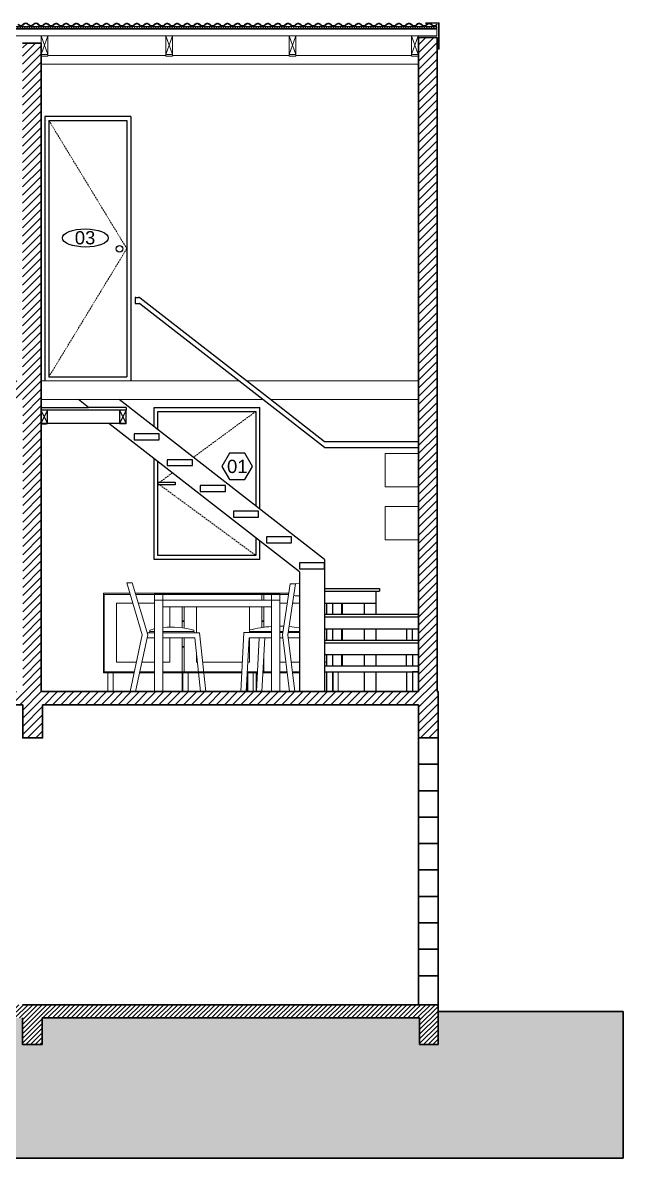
# Model space of a CAD drawing. Header units: metres. Extents: x -2569 to 4336, y -4195 to 694.
# Drawn here: x 2249 to 2703, y -194 to 666 of the extents above; entities that cross this region are included whole.
import ezdxf
from ezdxf.enums import TextEntityAlignment as Align

# ---------------------------------------------------------------- set-up
doc = ezdxf.new("R2010")
doc.units = ezdxf.units.M
doc.header["$LTSCALE"] = 5
doc.header["$MEASUREMENT"] = 0
doc.linetypes.add('HIDDEN', pattern=[0.375, 0.25, -0.125])
for name, color, linetype, lineweight in [('A-ANNO-NOTE', 7, 'Continuous', 35), ('A-DOOR-FULL', 181, 'Continuous', 25), ('A-ELEV-MBE1', 7, 'Continuous', 35), ('A-FLOR-LEVL', 7, 'Continuous', 35), ('A-FURN', 253, 'Continuous', 18), ('A-GLAZ-FULL', 4, 'Continuous', 25), ('A-SECT-MCUT', 7, 'Continuous', 35), ('A-SECT-PATT', 8, 'Continuous', 18), ('A-WALL-FULL', 7, 'Continuous', 35), ('APERTURE FINESTRE', 130, 'Continuous', 18), ('MURI NON SEZIONATI', 170, 'Continuous', 18), ('TETTO', 36, 'Continuous', 18)]:
    doc.layers.add(name, color=color, linetype=linetype, lineweight=lineweight)
for name, color, linetype in [('ASHADE', 7, 'Continuous'), ('IKE120015-t3', 253, 'Continuous'), ('quote', 82, 'Continuous'), ('SCALE', 214, 'Continuous')]:
    doc.layers.add(name, color=color, linetype=linetype)
doc.styles.add('ARIAL', font='arial.ttf')

msp = doc.modelspace()

# ---------------------------------------------------------------- hatches: boundary and pattern name
at = {"layer": 'A-SECT-PATT'}
h = msp.add_hatch(dxfattribs=at)
h.set_pattern_fill('ANSI31', color=256, scale=35)
h.paths.add_polyline_path([(1963.04, 380.37), (2249.04, 380.39), (2249.04, 159.37), (1963.04, 159.37)], flags=16)
edge = h.paths.add_edge_path(flags=0)
edge.add_line((1966.57, 244.19), (2181.01, 244.19))
edge.add_arc((2181.24, 242.51), 1.69, 0, 97.65476, ccw=False)
edge.add_line((2182.93, 242.51), (2182.93, 172.82))
edge.add_arc((2180.96, 172.45), 2.01, -90, 10.864, ccw=False)
edge.add_line((2180.96, 170.44), (2177.13, 170.44))
edge.add_line((2177.13, 170.44), (2177.13, 159.42))
edge.add_line((2177.13, 159.42), (2176.99, 159.37))
edge.add_line((2176.99, 159.37), (2176.99, 170.44))
edge.add_line((2176.99, 170.44), (1968.94, 170.44))
edge.add_arc((1968.79, 174.31), 3.87, 180, 272.13607, ccw=False)
edge.add_line((1964.92, 174.31), (1964.92, 242.2))
edge.add_arc((1966.57, 242.51), 1.68, 90, 190.60524, ccw=False)
edge = h.paths.add_edge_path(flags=0)
edge.add_arc((2230.64, 256.82), 2.5, 0, 360)
h.paths.add_polyline_path([(1962.75, 124.37), (1962.75, 149.37), (2249.05, 149.37), (2249.05, 124.37), (2264.05, 124.37), (2264.05, 149.37), (2548.29, 149.37), (2548.29, 124.37), (2563, 124.37), (2563, 159.37), (2562.29, 159.37), (2562.29, 654.28), (2548.29, 654.28), (2548.29, 159.37), (2487.6, 159.37), (2487.6, 159.37), (2486.59, 159.37), (2486.11, 159.37), (2485.59, 159.37), (2485.07, 159.37), (2484.58, 159.37), (2483.85, 159.37), (2483.23, 159.37), (2483.23, 159.37), (2454.83, 159.37), (2454.83, 159.37), (2450.73, 159.37), (2443.53, 159.37), (2443.53, 159.36), (2437.13, 159.36), (2387.54, 159.37), (2387.55, 159.31), (2383.51, 159.31), (2383.51, 159.37), (2374.01, 159.37), (2374.01, 159.37), (2372.52, 159.37), (2372, 159.37), (2371.48, 159.37), (2370.26, 159.37), (2369.71, 159.37), (2369.64, 159.37), (2355.06, 159.37), (2355.06, 159.36), (2348.66, 159.36), (2334.33, 159.37), (2334.32, 159.31), (2330.22, 159.31), (2263.09, 159.37), (2263.04, 380.39), (2263.01, 380.29), (2263.01, 394.49), (2263.01, 394.55), (2263.01, 650.06), (2248.91, 650.06), (2248.91, 640.06), (2248.91, 394.54), (2163.42, 394.49), (2163.42, 394.31), (2141.25, 394.37), (2141.25, 394.48), (2103.49, 394.45), (2103.49, 394.37), (2058.49, 394.37), (1987.15, 394.37), (1987.15, 394.37), (1963.04, 394.37), (1963.04, 654.27), (1949.04, 654.28), (1949.04, 159.37), (1948.75, 159.37), (1948.75, 124.37)])
h = msp.add_hatch(dxfattribs=at)
h.set_pattern_fill('DOTS', color=256, scale=100, style=0)
h.set_pattern_definition([(0, (-2937.2965, -475.3844), (3.125, 6.25), [0, -6.25])])
h.paths.add_polyline_path([(2549, -107.61), (2549, -87.61), (2263.76, -87.61), (2263.76, -107.61), (2248.84, -107.61), (2248.84, -87.61), (1962.75, -87.61), (1962.75, -107.61), (1948.82, -107.61), (1948.68, -85.9), (1770.1, -85.9), (1770.1, -193.81), (2703.04, -193.81), (2703.04, -145.9), (2703.04, -119.94), (2703.04, -110.9), (2703.04, -95.9), (2703.04, -82.85), (2563, -82.85), (2563, -107.61)])
h = msp.add_hatch(dxfattribs=at)
h.set_pattern_fill('ANSI31', color=256, scale=20, style=0)
h.set_pattern_definition([(45, (1771.68, -205.523), (-1.767767, 1.767767), [])])
h.paths.add_polyline_path([(2563, -77.61), (2549, -77.61), (2263.76, -77.61), (2248.84, -77.61), (1962.75, -77.61), (1948.75, -77.61), (1948.75, -107.61), (1962.75, -107.61), (1962.75, -87.61), (2248.84, -87.61), (2248.84, -107.61), (2263.76, -107.61), (2263.76, -87.61), (2549, -87.61), (2549, -107.61), (2563, -107.61)])
at = {"layer": 'SCALE'}
h = msp.add_hatch(dxfattribs=at)
h.set_pattern_fill('STEEL', color=256, scale=2, angle=90, style=0)
h.set_pattern_definition([(225, (7130.37715, -3076.4843), (-0.176776695, 0.176776695), []), (225, (7130.25215, -3076.4843), (-0.176776695, 0.176776695), [])])
h.paths.add_polyline_path([(2263.05, 362.37), (2263.05, 361.87), (2267.29, 361.87), (2267.29, 362.37)])
at = {"layer": 'TETTO'}
h = msp.add_hatch(dxfattribs=at)
h.set_pattern_fill('ANSI31', color=256, scale=10, style=0)
h.set_pattern_definition([(45, (-95.307, -1143.1071), (-0.8838835, 0.8838835), [])])
h.paths.add_polyline_path([(2562.11, 662.59), (1949.04, 662.59), (1949.04, 661.09), (2562.11, 661.09)])

# ---------------------------------------------------------------- linework, layer by layer
at = {"layer": 'A-ANNO-NOTE'}
for p, q in [((2263.01, 650.06), (2263.01, 394.55)), ((2263.09, 159.37), (2548.29, 159.37)), ((2562.29, 159.37), (2563, 159.37)), ((2703.04, -82.85), (2563, -82.85)), ((2703.04, -193.81), (2703.04, -82.85)), ((1770.1, -193.81), (2703.04, -193.81))]:
    msp.add_line(p, q, dxfattribs=at)
at = {"layer": 'A-DOOR-FULL'}
for p, q in [((2265.68, 594.59), (2265.71, 394.55)), ((2330.81, 594.59), (2265.81, 594.59)), ((2330.68, 594.59), (2330.68, 394.59)), ((2267.33, 591.58), (2267.33, 591.58)), ((2268.68, 591.59), (2268.68, 397.55)), ((2268.81, 591.59), (2327.81, 591.59)), ((2327.68, 591.59), (2327.73, 397.57)), ((2268.68, 397.55), (2327.73, 397.57))]:
    msp.add_line(p, q, dxfattribs=at)
msp.add_circle((2322.24, 494.48), 2.5, dxfattribs=at)
at = {"layer": 'A-ELEV-MBE1'}
for p, q in [((2549.29, 124.37), (2549.29, 124.37)), ((2549.29, 124.37), (2549.49, 124.37)), ((2549.49, 124.37), (2549.29, 124.37)), ((2563, 124.37), (2557.11, 124.37)), ((2557.11, 124.37), (2563, 124.37))]:
    msp.add_line(p, q, dxfattribs=at)
msp.add_lwpolyline([(2264.05, 149.37), (2264.05, 124.37), (2249.05, 124.37), (2249.05, 149.37)], dxfattribs=at)
at = {"layer": 'A-FLOR-LEVL'}
for p, q in [((2548.29, 654.28), (2548.29, 394.59)), ((2562.29, 654.28), (2548.29, 654.28)), ((2562.29, 159.37), (2562.29, 654.28)), ((2248.91, 650.06), (2263.01, 650.06)), ((2548.29, 394.59), (2548.29, 159.37))]:
    msp.add_line(p, q, dxfattribs=at)
at = {"layer": 'A-FURN', "color": 253}
for p, q in [((2523.14, 339.43), (2548.29, 339.43)), ((2523.14, 339.43), (2523.14, 314.28)), ((2548.29, 314.28), (2523.14, 314.28)), ((2523.11, 299.43), (2548.26, 299.43)), ((2523.11, 299.43), (2523.11, 274.24)), ((2548.26, 274.24), (2523.11, 274.24)), ((2327.79, 241.7), (2331.89, 241.7)), ((2327.79, 241.7), (2339.43, 202.38)), ((2331.89, 241.7), (2343.53, 202.38)), ((2451.22, 240.95), (2445.39, 202.44)), ((2455.32, 240.95), (2449.49, 202.44)), ((2458.29, 241.18), (2451.22, 240.95)), ((2455.32, 240.95), (2451.22, 240.95)), ((2458.29, 241.05), (2455.32, 240.95)), ((2309.99, 233.64), (2309.99, 232.83)), ((2309.99, 232.63), (2309.99, 173.54)), ((2330.15, 233.74), (2310.09, 233.74)), ((2310.79, 232.73), (2310.09, 232.73)), ((2310.09, 232.73), (2310.79, 232.73)), ((2310.69, 232.63), (2310.69, 174.54)), ((2310.79, 232.73), (2310.79, 232.73)), ((2310.79, 232.73), (2310.79, 232.73)), ((2330.45, 232.73), (2310.79, 232.73)), ((2450.13, 233.74), (2334.25, 233.74)), ((2369.49, 232.73), (2334.55, 232.73)), ((2348.66, 233.53), (2443.53, 233.53)), ((2348.66, 159.36), (2348.66, 233.53)), ((2355.06, 159.36), (2355.06, 233.53)), ((2369.49, 232.73), (2371.09, 232.73)), ((2369.49, 232.73), (2369.49, 232.73)), ((2371.09, 232.73), (2371.09, 232.73)), ((2429.79, 232.73), (2371.09, 232.73)), ((2371.09, 232.73), (2371.09, 232.73)), ((2429.79, 232.73), (2431.39, 232.73)), ((2429.79, 232.73), (2429.79, 232.73)), ((2429.79, 232.73), (2429.79, 232.63)), ((2429.79, 228.53), (2429.79, 232.63)), ((2431.29, 232.63), (2431.29, 228.53)), ((2449.97, 232.73), (2431.39, 232.73)), ((2437.13, 233.53), (2437.13, 159.36)), ((2443.53, 233.53), (2443.53, 159.36)), ((2320.04, 181.58), (2320.04, 226.2)), ((2320.04, 226.2), (2332.38, 226.2)), ((2336.48, 226.2), (2348.66, 226.2)), ((2348.66, 228.53), (2443.53, 228.53)), ((2355.06, 223.53), (2437.13, 223.53)), ((2360.24, 223.53), (2360.24, 208.17)), ((2369.49, 207.72), (2369.49, 223.53)), ((2370.99, 223.53), (2370.99, 207.51)), ((2380.34, 203.94), (2380.34, 223.53)), ((2420.54, 223.53), (2420.54, 205.99)), ((2429.79, 207.83), (2429.79, 223.53)), ((2431.29, 223.53), (2431.29, 208.04)), ((2443.53, 226.2), (2448.99, 226.2)), ((2453.09, 226.2), (2458.29, 226.2)), ((2490.09, 217.87), (2490.09, 226.37)), ((2490.89, 217.87), (2490.89, 226.37)), ((2369.46, 207.72), (2369.46, 207.72)), ((2370.99, 212.9), (2369.49, 212.9)), ((2369.49, 212.3), (2370.99, 212.3)), ((2431.29, 212.9), (2429.79, 212.9)), ((2429.79, 212.3), (2431.29, 212.3)), ((2490.09, 198.37), (2490.09, 206.87)), ((2490.89, 198.37), (2490.89, 206.87)), ((2339.43, 202.38), (2330.22, 159.31)), ((2343.53, 202.38), (2334.32, 159.31)), ((2343.03, 200.04), (2348.66, 200.04)), ((2343.07, 203.94), (2348.66, 203.94)), ((2344.79, 203.94), (2345.12, 205.82)), ((2344.93, 204.76), (2348.66, 204.73)), ((2355.06, 204.74), (2378.5, 204.79)), ((2355.06, 203.94), (2382.59, 203.94)), ((2355.06, 200.04), (2379.03, 200.04)), ((2360.24, 200.04), (2360.24, 181.58)), ((2369.46, 204.77), (2369.46, 204.76)), ((2369.49, 174.54), (2369.49, 200.04)), ((2370.99, 200.04), (2370.99, 174.54)), ((2378.6, 203.94), (2378.38, 205.88)), ((2383.51, 159.36), (2379.03, 200.04)), ((2387.54, 159.37), (2382.64, 203.89)), ((2414, 159.42), (2416.22, 203.95)), ((2437.13, 203.99), (2416.27, 203.99)), ((2418.04, 159.41), (2420.16, 200.1)), ((2437.13, 200.1), (2420.16, 200.1)), ((2420.37, 203.99), (2420.47, 205.94)), ((2437.13, 204.82), (2420.41, 204.85)), ((2420.54, 200.1), (2420.54, 181.58)), ((2425.8, 159.42), (2427.82, 200.1)), ((2429.83, 159.41), (2431.96, 200.1)), ((2445.74, 204.8), (2443.53, 204.81)), ((2445.62, 203.99), (2443.53, 203.99)), ((2445.62, 203.99), (2443.53, 203.99)), ((2445.68, 200.1), (2443.53, 200.1)), ((2445.39, 202.44), (2450.73, 159.37)), ((2449.49, 202.44), (2454.83, 159.37)), ((2458.29, 203.99), (2449.72, 203.99)), ((2458.29, 203.99), (2449.72, 203.99)), ((2458.29, 200.1), (2449.78, 200.1)), ((2458.29, 204.78), (2449.84, 204.79)), ((2370.99, 193.47), (2369.49, 193.47)), ((2369.49, 192.87), (2370.99, 192.87)), ((2334.98, 181.58), (2320.04, 181.58)), ((2348.66, 181.58), (2339.08, 181.58)), ((2360.24, 181.58), (2355.06, 181.58)), ((2380.34, 181.58), (2380.34, 188.12)), ((2381.06, 181.58), (2380.34, 181.58)), ((2415.11, 181.58), (2385.09, 181.58)), ((2420.54, 181.58), (2419.2, 181.58)), ((2431.29, 187.39), (2431.29, 174.54)), ((2447.98, 181.58), (2443.53, 181.58)), ((2458.29, 181.58), (2452.08, 181.58)), ((2479.06, 181.58), (2477.28, 181.58)), ((2490.09, 178.87), (2490.09, 187.37)), ((2490.89, 178.87), (2490.89, 187.37)), ((2309.99, 174.34), (2309.99, 173.54)), ((2309.99, 173.54), (2309.99, 173.54)), ((2309.99, 173.54), (2309.99, 173.54)), ((2309.99, 173.54), (2309.99, 173.54)), ((2310.79, 174.44), (2310.09, 174.44)), ((2310.09, 173.44), (2310.89, 173.44)), ((2310.09, 173.44), (2310.09, 173.44)), ((2310.09, 173.44), (2333.24, 173.44)), ((2310.79, 174.44), (2310.79, 174.44)), ((2310.79, 174.44), (2333.46, 174.44)), ((2310.79, 174.44), (2310.79, 174.44)), ((2313.28, 173.44), (2313.28, 159.37)), ((2317.3, 159.37), (2317.3, 173.44)), ((2337.34, 173.44), (2348.66, 173.44)), ((2337.56, 174.44), (2348.66, 174.44)), ((2355.06, 174.44), (2369.49, 174.44)), ((2355.06, 173.44), (2414.7, 173.44)), ((2369.49, 174.54), (2369.49, 174.44)), ((2371.02, 174.44), (2369.49, 174.44)), ((2369.49, 174.44), (2369.49, 174.44)), ((2369.64, 173.44), (2369.64, 159.37)), ((2369.99, 173.44), (2369.99, 159.37)), ((2371.09, 174.44), (2371.09, 174.44)), ((2371.09, 174.44), (2414.75, 174.44)), ((2371.09, 174.44), (2371.09, 174.44)), ((2374.01, 159.37), (2374.01, 173.44)), ((2418.77, 173.44), (2426.49, 173.44)), ((2418.82, 174.44), (2426.54, 174.44)), ((2418.83, 173.44), (2418.83, 159.37)), ((2419.18, 173.44), (2419.18, 159.37)), ((2423.2, 159.37), (2423.2, 173.44)), ((2425.5, 173.44), (2425.5, 159.37)), ((2425.85, 173.44), (2425.85, 159.37)), ((2430.56, 173.44), (2437.13, 173.44)), ((2431.32, 174.44), (2430.62, 174.44)), ((2431.39, 174.44), (2431.39, 174.44)), ((2431.39, 174.44), (2437.13, 174.44)), ((2431.39, 174.44), (2431.39, 174.44)), ((2443.53, 174.44), (2448.86, 174.44)), ((2443.53, 173.44), (2448.99, 173.44)), ((2452.96, 174.44), (2458.29, 174.44)), ((2453.09, 173.44), (2458.29, 173.44)), ((2487.6, 159.37), (2487.6, 174.44)), ((2483.23, 159.37), (2483.23, 159.37))]:
    msp.add_line(p, q, dxfattribs=at)
for centre, radius, start, end in [((2310.09, 233.64), 0.101, 89.99998, 179.99998), ((2310.09, 232.83), 0.101, 180.00002, 270.00002), ((2310.09, 232.63), 0.101, 89.99998, 179.99998), ((2310.8, 232.62), 0.109, 94.32156, 184.32156), ((2431.39, 232.63), 0.1, 90, 180), ((2457.93, 292.68), 60.85, 266.25249, 270.33828), ((2361.87, 147.25), 60.94, 102.52101, 105.91832), ((2361.87, 147.25), 60.94, 74.31464, 96.41817), ((2444.69, 108.81), 100.14, 94.32734, 103.97451), ((2444.06, 187.76), 21.18, 83.77537, 91.4367), ((2441.36, 108.81), 100.14, 80.26353, 84.81113), ((2345.17, 205.81), 0.05, 105.91832, 169.99464), ((2378.33, 205.88), 0.05, 6.28751, 73.84828), ((2382.59, 203.89), 0.05, 6.28751, 90), ((2416.27, 203.94), 0.05, 90, 173.71249), ((2420.52, 205.93), 0.05, 106.15172, 173.71249), ((2310.09, 174.34), 0.104, 91.6985, 181.6985), ((2310.09, 174.34), 0.1, 150, 165), ((2310.09, 173.54), 0.104, 178.3015, 268.3015), ((2310.81, 174.55), 0.112, 174.26642, 264.26642), ((2371.09, 174.54), 0.1, 180, 270), ((2431.39, 174.54), 0.1, 180, 270)]:
    msp.add_arc(centre, radius, start, end, dxfattribs=at)
at = {"layer": 'A-GLAZ-FULL'}
for p, q in [((2348.29, 374.37), (2428.29, 374.37)), ((2348.29, 359.87), (2348.29, 374.37)), ((2351.29, 371.39), (2425.29, 371.39)), ((2351.29, 357.53), (2351.29, 371.39)), ((2425.29, 371.39), (2425.29, 299.81)), ((2428.29, 297.47), (2428.29, 374.37)), ((2348.29, 259.37), (2348.29, 335.78)), ((2351.29, 262.37), (2351.29, 333.44)), ((2351.29, 317.88), (2364.29, 317.88)), ((2351.29, 315.88), (2351.29, 317.88)), ((2364.29, 315.88), (2351.29, 315.88)), ((2364.29, 317.88), (2364.29, 315.88)), ((2425.29, 275.72), (2425.29, 262.37)), ((2428.29, 259.37), (2428.29, 273.38)), ((2428.29, 259.37), (2348.29, 259.37)), ((2425.29, 262.37), (2351.29, 262.37))]:
    msp.add_line(p, q, dxfattribs=at)
at = {"layer": 'A-SECT-MCUT'}
for p, q in [((1962.75, 149.37), (2249.05, 149.37)), ((2264.05, 149.37), (2548.29, 149.37)), ((2263.76, -77.61), (2549, -77.61)), ((2549, -77.61), (2563, -77.61)), ((2563, -77.61), (2563, -107.61)), ((2263.76, -87.61), (2549, -87.61)), ((2549, -107.61), (2549, -87.61)), ((2563, -107.61), (2549, -107.61))]:
    msp.add_line(p, q, dxfattribs=at)
for points in [[(2563, 159.37), (2563, 124.37), (2548.29, 124.37), (2548.29, 149.37)], [(2264.05, 149.37), (2264.05, 124.37), (2249.05, 124.37), (2249.05, 149.37)], [(2248.84, -77.61), (2263.76, -77.61)], [(2263.76, -87.61), (2263.76, -107.61), (2248.84, -107.61)], [(2248.84, -87.61), (2248.84, -107.61), (2263.76, -107.61)]]:
    msp.add_lwpolyline(points, dxfattribs=at)
for points in [[(2548.29, 124.37), (2563, 124.37), (2563, 104.37), (2548.29, 104.37)], [(2548.29, 104.37), (2563, 104.37), (2563, 84.37), (2548.29, 84.37)], [(2548.29, 84.37), (2563, 84.37), (2563, 64.37), (2548.29, 64.37)], [(2548.29, 64.37), (2563, 64.37), (2563, 44.37), (2548.29, 44.37)], [(2548.29, 44.37), (2563, 44.37), (2563, 24.37), (2548.29, 24.37)], [(2548.29, 24.37), (2563, 24.37), (2563, 4.37), (2548.29, 4.37)], [(2548.29, 4.37), (2563, 4.37), (2563, -15.63), (2548.29, -15.63)], [(2548.29, -15.63), (2563, -15.63), (2563, -35.63), (2548.29, -35.63)], [(2548.29, -35.63), (2563, -35.63), (2563, -55.63), (2548.29, -55.63)], [(2548.29, -55.63), (2563, -55.63), (2563, -77.61), (2548.29, -77.61)]]:
    msp.add_lwpolyline(points, close=True, dxfattribs=at)
at = {"layer": 'A-WALL-FULL'}
msp.add_line((2263.01, 394.55), (2263.09, 159.37), dxfattribs=at)
at = {"layer": 'APERTURE FINESTRE', "linetype": 'HIDDEN'}
for p, q in [((2268.81, 591.59), (2327.71, 494.58)), ((2327.71, 494.58), (2268.68, 397.38)), ((2425.29, 371.38), (2378.1, 336.62)), ((2362.22, 324.92), (2351.29, 316.88)), ((2351.29, 316.88), (2425.29, 262.38))]:
    msp.add_line(p, q, dxfattribs=at)
at = {"layer": 'ASHADE', "color": 251, "true_color": 0x636466}
for p, q in [((2330.22, 159.31), (2334.32, 159.31)), ((2355.06, 159.36), (2348.66, 159.36)), ((2383.56, 159.31), (2387.49, 159.31)), ((2417.99, 159.37), (2414.05, 159.37)), ((2429.78, 159.37), (2425.85, 159.37)), ((2437.13, 159.36), (2443.53, 159.36)), ((2454.83, 159.37), (2450.73, 159.37)), ((2474.99, 159.37), (2470.89, 159.37))]:
    msp.add_line(p, q, dxfattribs=at)
for centre, start, end in [((2348.16, 159.36), 270, 6.28751), ((2383.56, 159.36), 186.28751, 270), ((2387.49, 159.36), 270, 6.28751), ((2414.05, 159.42), 173.71249, 270), ((2417.99, 159.42), 270, 353.71249), ((2425.85, 159.42), 173.71249, 270), ((2429.78, 159.42), 270, 353.71249)]:
    msp.add_arc(centre, 0.05, start, end, dxfattribs=at)
at = {"layer": 'IKE120015-t3', "color": 251, "true_color": 0x636466}
for p, q in [((2313.55, 159.37), (2313.28, 159.37)), ((2313.87, 159.37), (2313.55, 159.37)), ((2314.29, 159.37), (2313.87, 159.37)), ((2314.77, 159.37), (2314.29, 159.37)), ((2315.29, 159.37), (2314.77, 159.37)), ((2315.81, 159.37), (2315.29, 159.37)), ((2316.3, 159.37), (2315.81, 159.37)), ((2316.72, 159.37), (2316.3, 159.37)), ((2317.03, 159.37), (2316.72, 159.37)), ((2317.24, 159.37), (2317.03, 159.37)), ((2317.3, 159.37), (2317.24, 159.37)), ((2369.71, 159.37), (2369.64, 159.37)), ((2369.91, 159.37), (2369.71, 159.37)), ((2369.98, 159.37), (2369.91, 159.37)), ((2370.06, 159.37), (2369.99, 159.37)), ((2370.26, 159.37), (2370.06, 159.37)), ((2371.48, 159.37), (2370.26, 159.37)), ((2372, 159.37), (2371.48, 159.37)), ((2372.52, 159.37), (2372, 159.37)), ((2373.74, 159.37), (2372.52, 159.37)), ((2373.94, 159.37), (2373.74, 159.37)), ((2374.01, 159.37), (2373.94, 159.37)), ((2418.9, 159.37), (2418.83, 159.37)), ((2419.1, 159.37), (2418.9, 159.37)), ((2419.17, 159.37), (2419.1, 159.37)), ((2419.25, 159.37), (2419.18, 159.37)), ((2419.45, 159.37), (2419.25, 159.37)), ((2421.19, 159.37), (2419.45, 159.37)), ((2421.71, 159.37), (2421.19, 159.37)), ((2422.2, 159.37), (2421.71, 159.37)), ((2422.93, 159.37), (2422.2, 159.37)), ((2423.13, 159.37), (2422.93, 159.37)), ((2423.2, 159.37), (2423.13, 159.37)), ((2425.77, 159.37), (2425.5, 159.37)), ((2425.84, 159.37), (2425.77, 159.37)), ((2425.92, 159.37), (2425.85, 159.37)), ((2426.12, 159.37), (2425.92, 159.37)), ((2426.85, 159.37), (2426.12, 159.37)), ((2427.34, 159.37), (2426.85, 159.37)), ((2427.86, 159.37), (2427.34, 159.37)), ((2428.38, 159.37), (2427.86, 159.37)), ((2428.86, 159.37), (2428.38, 159.37)), ((2429.28, 159.37), (2428.86, 159.37)), ((2429.6, 159.37), (2429.28, 159.37)), ((2429.8, 159.37), (2429.6, 159.37)), ((2429.87, 159.37), (2429.8, 159.37)), ((2429.87, 159.37), (2429.87, 160.14)), ((2483.3, 159.37), (2483.23, 159.37)), ((2483.57, 159.37), (2483.3, 159.37)), ((2483.64, 159.37), (2483.58, 159.37)), ((2483.85, 159.37), (2483.64, 159.37)), ((2484.58, 159.37), (2483.85, 159.37)), ((2485.07, 159.37), (2484.58, 159.37)), ((2486.11, 159.37), (2485.59, 159.37)), ((2486.59, 159.37), (2486.11, 159.37)), ((2487.33, 159.37), (2486.59, 159.37)), ((2487.53, 159.37), (2487.33, 159.37)), ((2487.6, 159.37), (2487.53, 159.37))]:
    msp.add_line(p, q, dxfattribs=at)
at = {"layer": 'MURI NON SEZIONATI'}
for p, q in [((2263.01, 394.55), (2412.4, 394.57)), ((2418.17, 394.57), (2548.29, 394.59)), ((2263.01, 380.39), (2430.59, 380.39)), ((2436.36, 380.39), (2548.26, 380.39))]:
    msp.add_line(p, q, dxfattribs=at)
at = {"layer": 'quote'}
msp.add_lwpolyline([(2422.74, 329.82), (2416.97, 339.82), (2405.42, 339.82), (2399.65, 329.82), (2405.42, 319.82), (2416.97, 319.82)], close=True, dxfattribs=at)
msp.add_ellipse((2296.42, 502.63), major_axis=(-17.32, 0.04), ratio=0.395468, dxfattribs=at)
at = {"layer": 'SCALE'}
for p, q in [((2334.02, 457.12), (2334.02, 453.32)), ((2334.52, 457.62), (2336.65, 457.62)), ((2436.36, 380.39), (2337.88, 457.2)), ((2334.22, 453.12), (2336.99, 453.12)), ((2430.59, 380.39), (2337.61, 452.91)), ((2298.88, 374.32), (2291.19, 380.32)), ((2477.29, 259.25), (2322, 380.39)), ((2477.29, 343.96), (2430.59, 380.39)), ((2477.29, 348.46), (2436.36, 380.39)), ((2263.04, 374.32), (2298.88, 374.32)), ((2301.39, 372.37), (2263.05, 372.37)), ((2327.29, 374.37), (2327.29, 372.37)), ((2314.21, 362.37), (2263.05, 362.37)), ((2458.29, 249.98), (2314.21, 362.37)), ((2548.29, 348.46), (2477.29, 348.46)), ((2477.29, 343.96), (2548.29, 343.96)), ((2477.29, 259.25), (2477.29, 245.66)), ((2458.29, 249.98), (2458.29, 159.37)), ((2477.29, 252.37), (2477.27, 159.37)), ((2477.29, 237.37), (2518.71, 237.37)), ((2477.29, 235.37), (2518.71, 235.37)), ((2516.11, 235.37), (2516.11, 217.87)), ((2518.71, 237.37), (2518.71, 235.37)), ((2477.29, 226.37), (2516.11, 226.37)), ((2479.06, 217.87), (2479.06, 226.37)), ((2483.56, 217.87), (2483.56, 226.37)), ((2507.11, 226.37), (2507.11, 217.87)), ((2477.28, 217.87), (2548.29, 217.87)), ((2477.28, 215.87), (2548.29, 215.87)), ((2477.28, 206.87), (2548.29, 206.87)), ((2479.06, 198.37), (2479.06, 206.87)), ((2483.56, 198.37), (2483.56, 206.87)), ((2507.11, 206.87), (2507.11, 198.37)), ((2516.11, 206.87), (2516.11, 198.37)), ((2539.29, 206.87), (2539.29, 198.37)), ((2543.78, 198.37), (2543.78, 206.87)), ((2477.28, 198.37), (2548.29, 198.37)), ((2477.28, 196.37), (2548.29, 196.37)), ((2477.28, 187.37), (2548.29, 187.37)), ((2479.06, 178.87), (2479.06, 187.37)), ((2483.56, 178.87), (2483.56, 187.37)), ((2507.11, 187.37), (2507.11, 178.87)), ((2516.11, 187.37), (2516.11, 178.87)), ((2539.29, 178.87), (2539.29, 187.37)), ((2543.78, 187.37), (2543.78, 178.87)), ((2477.27, 172.37), (2477.27, 159.39)), ((2477.28, 178.87), (2548.29, 178.87)), ((2477.28, 174.37), (2548.29, 174.37)), ((2479.06, 159.37), (2479.06, 174.37)), ((2483.56, 159.37), (2483.56, 174.37)), ((2507.11, 174.37), (2507.11, 159.37)), ((2516.11, 174.37), (2516.11, 159.37)), ((2539.29, 174.37), (2539.29, 159.37)), ((2548.29, 174.37), (2543.79, 174.37)), ((2543.79, 174.37), (2543.79, 159.37)), ((2543.79, 159.37), (2548.29, 159.37))]:
    msp.add_line(p, q, dxfattribs=at)
at = {"layer": 'SCALE', "ltscale": 0.03}
for p, q in [((2267.81, 372.34), (2263.05, 362.82)), ((2263.05, 371.89), (2267.81, 362.37)), ((2327.29, 374.37), (2298.82, 374.37)), ((2327.29, 372.37), (2301.39, 372.37)), ((2322.29, 372.37), (2327.29, 362.37)), ((2327.29, 372.37), (2322.29, 362.37)), ((2327.29, 362.37), (2314.21, 362.37))]:
    msp.add_line(p, q, dxfattribs=at)
at = {"layer": 'SCALE', "color": 253}
for p, q in [((2477.29, 226.2), (2479.06, 226.2)), ((2483.23, 174.44), (2483.23, 174.37)), ((2483.58, 174.44), (2483.58, 159.37))]:
    msp.add_line(p, q, dxfattribs=at)
at = {"layer": 'SCALE', "ltscale": 0.03}
for points in [[(2267.81, 362.37), (2267.81, 372.37), (2263.05, 372.37)], [(2327.29, 362.37), (2327.29, 372.37), (2322.29, 372.37), (2322.29, 362.37), (2327.29, 362.37)], [(2263.05, 362.37), (2267.81, 362.37)]]:
    msp.add_lwpolyline(points, dxfattribs=at)
at = {"layer": 'SCALE'}
for points in [[(2267.29, 361.87), (2267.29, 362.37), (2263.05, 362.37)], [(2267.29, 361.87), (2263.05, 361.87)]]:
    msp.add_lwpolyline(points, dxfattribs=at)
at = {"layer": 'SCALE', "ltscale": 0.03}
for points in [[(2352.29, 354.37), (2333.29, 354.37), (2333.29, 349.87), (2352.29, 349.87)], [(2377.29, 334.87), (2358.29, 334.87), (2358.29, 330.37), (2377.29, 330.37)], [(2402.29, 315.37), (2383.29, 315.37), (2383.29, 310.87), (2402.29, 310.87)], [(2427.29, 295.87), (2408.29, 295.87), (2408.29, 291.37), (2427.29, 291.37)], [(2452.29, 276.37), (2433.29, 276.37), (2433.29, 271.87), (2452.29, 271.87)], [(2477.29, 256.87), (2458.29, 256.87), (2458.29, 252.37), (2477.29, 252.37)]]:
    msp.add_lwpolyline(points, close=True, dxfattribs=at)
at = {"layer": 'SCALE'}
for centre, radius, start, end in [((2334.52, 457.12), 0.5, 90, 180), ((2336.65, 455.62), 2, 52.04577, 90), ((2334.22, 453.32), 0.2, 180, 270), ((2336.99, 452.12), 1, 52.04577, 90)]:
    msp.add_arc(centre, radius, start, end, dxfattribs=at)
at = {"layer": 'TETTO'}
for p, q in [((1949.04, 662.59), (2562.11, 662.59)), ((2367.69, 664.36), (2367.3, 664.04)), ((2371.5, 664.36), (2371.88, 664.04)), ((2428.65, 664.36), (2428.26, 664.04)), ((2535.33, 664.36), (2534.94, 664.04)), ((2539.14, 664.36), (2539.52, 664.04)), ((2546.76, 664.36), (2547.14, 664.04)), ((2554.38, 664.36), (2554.76, 664.04)), ((2562, 664.36), (2562.38, 664.04)), ((2562.11, 661.09), (2562.11, 662.59)), ((1949.04, 661.09), (2263.01, 661.09)), ((1949.04, 660.63), (2263.01, 660.63)), ((1949.07, 655.63), (2263.01, 655.63)), ((2248.61, 655.63), (2562.11, 655.63)), ((2263.01, 661.09), (2562.11, 661.09)), ((2263.01, 660.63), (2562.11, 660.63)), ((2263.06, 655.63), (2263.06, 641.61)), ((2263.06, 655.63), (2268.06, 641.61)), ((2268.06, 655.63), (2263.06, 641.61)), ((2268.06, 655.63), (2268.06, 641.61)), ((2357.27, 655.63), (2357.27, 641.61)), ((2357.27, 655.63), (2362.27, 655.63)), ((2357.27, 655.63), (2362.27, 641.61)), ((2362.27, 655.63), (2357.27, 641.61)), ((2362.27, 655.63), (2362.27, 641.61)), ((2450.4, 655.63), (2450.4, 641.61)), ((2450.4, 655.63), (2455.4, 655.63)), ((2450.4, 655.63), (2455.4, 641.61)), ((2455.4, 655.63), (2450.4, 641.61)), ((2455.4, 655.63), (2455.4, 641.61)), ((2543.03, 655.63), (2543.03, 641.61)), ((2543.03, 655.63), (2548.03, 655.63)), ((2543.03, 655.63), (2548.03, 641.61)), ((2548.03, 655.63), (2543.03, 641.61)), ((2548.03, 640.23), (2548.03, 655.63)), ((2548.03, 655.63), (2548.03, 641.61)), ((2562.11, 660.63), (2562.11, 655.63)), ((2548.03, 645.06), (2548.29, 645.06)), ((2562.78, 645.55), (2562.78, 646.85)), ((2562.78, 646.85), (2563.08, 646.85)), ((2563.08, 645.85), (2563.08, 646.85)), ((2263.06, 641.61), (2268.06, 641.61)), ((2268.06, 640.63), (2357.27, 640.63)), ((2357.27, 641.61), (2362.27, 641.61)), ((2362.27, 640.63), (2450.4, 640.63)), ((2450.4, 641.61), (2455.4, 641.61)), ((2455.4, 640.63), (2543.03, 640.63)), ((2543.03, 641.61), (2548.03, 641.61)), ((2263.01, 634.14), (2548.29, 634.14))]:
    msp.add_line(p, q, dxfattribs=at)
for points in [[(2562.78, 645.55), (2563.78, 645.55), (2563.78, 665.55), (2553.78, 665.55), (2553.78, 664.55)], [(2563.08, 645.85), (2563.48, 645.85), (2563.48, 665.25), (2554.08, 665.25), (2554.08, 664.55)], [(2263.06, 641.61), (2263.06, 640.23), (2268.06, 640.23), (2268.06, 641.61)], [(2357.27, 641.61), (2357.27, 640.23), (2362.27, 640.23), (2362.27, 641.61)], [(2450.4, 641.61), (2450.4, 640.23), (2455.4, 640.23), (2455.4, 641.61)], [(2543.03, 641.61), (2543.03, 640.23), (2548.03, 640.23), (2548.03, 641.61)]]:
    msp.add_lwpolyline(points, dxfattribs=at)
for centre, radius, start, end in [((2247.54, 666.03), 2.97, 219.42406, 320.57594), ((2247.54, 666.03), 2.47, 219.42406, 320.57594), ((2251.35, 662.9), 2.47, 39.42406, 140.57594), ((2251.35, 662.9), 1.97, 39.42406, 140.57594), ((2255.16, 666.03), 2.97, 219.42406, 320.57594), ((2255.16, 666.03), 2.47, 219.42406, 320.57594), ((2258.99, 662.86), 2.51, 36.63992, 140.10725), ((2259, 662.86), 2.01, 35.97546, 139.97885), ((2262.91, 665.92), 2.97, 219.42406, 320.57594), ((2262.91, 665.92), 2.47, 219.42406, 320.57594), ((2266.72, 662.79), 2.47, 39.42406, 140.57594), ((2266.72, 662.79), 1.97, 39.42406, 140.57594), ((2270.53, 665.92), 2.97, 219.42406, 320.57594), ((2270.53, 665.92), 2.47, 219.42406, 320.57594), ((2274.34, 662.79), 2.47, 39.42406, 140.57594), ((2274.34, 662.79), 1.97, 39.42406, 140.57594), ((2278.15, 665.92), 2.97, 219.42406, 320.57594), ((2278.15, 665.92), 2.47, 219.42406, 320.57594), ((2281.96, 662.79), 2.47, 39.42406, 140.57594), ((2281.96, 662.79), 1.97, 39.42406, 140.57594), ((2285.77, 665.92), 2.97, 219.42406, 320.57594), ((2285.77, 665.92), 2.47, 219.42406, 320.57594), ((2289.58, 662.79), 2.47, 39.42406, 140.57594), ((2289.58, 662.79), 1.97, 39.42406, 140.57594), ((2293.39, 665.92), 2.97, 219.42406, 320.57594), ((2293.39, 665.92), 2.47, 219.42406, 320.57594), ((2297.2, 662.79), 2.47, 39.42406, 140.57594), ((2297.2, 662.79), 1.97, 39.42406, 140.57594), ((2301.01, 665.92), 2.97, 219.42406, 320.57594), ((2301.01, 665.92), 2.47, 219.42406, 320.57594), ((2304.82, 662.79), 2.47, 39.42406, 140.57594), ((2304.82, 662.79), 1.97, 39.42406, 140.57594), ((2308.63, 665.92), 2.97, 219.42406, 320.57594), ((2308.63, 665.92), 2.47, 219.42406, 320.57594), ((2312.44, 662.79), 2.47, 39.42406, 140.57594), ((2312.44, 662.79), 1.97, 39.42406, 140.57594), ((2316.25, 665.92), 2.97, 219.42406, 320.57594), ((2316.25, 665.92), 2.47, 219.42406, 320.57594), ((2320.06, 662.79), 2.47, 39.42406, 140.57594), ((2320.06, 662.79), 1.97, 39.42406, 140.57594), ((2323.87, 665.92), 2.97, 219.42406, 320.57594), ((2323.87, 665.92), 2.47, 219.42406, 320.57594), ((2327.68, 662.79), 2.47, 39.42406, 140.57594), ((2327.68, 662.79), 1.97, 39.42406, 140.57594), ((2331.49, 665.92), 2.97, 219.42406, 320.57594), ((2331.49, 665.92), 2.47, 219.42406, 320.57594), ((2335.3, 662.79), 2.47, 39.42406, 140.57594), ((2335.3, 662.79), 1.97, 39.42406, 140.57594), ((2339.11, 665.92), 2.97, 219.42406, 320.57594), ((2339.11, 665.92), 2.47, 219.42406, 320.57594), ((2342.92, 662.79), 2.47, 39.42406, 140.57594), ((2342.92, 662.79), 1.97, 39.42406, 140.57594), ((2346.73, 665.92), 2.97, 219.42406, 320.57594), ((2346.73, 665.92), 2.47, 219.42406, 320.57594), ((2350.54, 662.79), 2.47, 39.42406, 140.57594), ((2350.54, 662.79), 1.97, 39.42406, 140.57594), ((2354.35, 665.92), 2.97, 219.42406, 320.57594), ((2354.35, 665.92), 2.47, 219.42406, 320.57594), ((2358.16, 662.79), 2.47, 39.42406, 140.57594), ((2358.16, 662.79), 1.97, 39.42406, 140.57594), ((2361.97, 665.92), 2.97, 219.42406, 320.57594), ((2361.97, 665.92), 2.47, 219.42406, 320.57594), ((2365.78, 662.79), 2.47, 39.42406, 140.57594), ((2365.78, 662.79), 1.97, 39.42406, 140.57594), ((2369.59, 665.92), 2.97, 219.42406, 320.57594), ((2369.59, 665.92), 2.97, 219.42406, 320.57594), ((2369.59, 665.92), 2.47, 219.42406, 320.57594), ((2369.59, 665.92), 2.47, 219.42406, 320.57594), ((2373.4, 662.79), 2.47, 39.42406, 140.57594), ((2373.4, 662.79), 1.97, 39.42406, 140.57594), ((2377.21, 665.92), 2.97, 219.42406, 320.57594), ((2377.21, 665.92), 2.47, 219.42406, 320.57594), ((2381.02, 662.79), 2.47, 39.42406, 140.57594), ((2381.02, 662.79), 1.97, 39.42406, 140.57594), ((2384.83, 665.92), 2.97, 219.42406, 320.57594), ((2384.83, 665.92), 2.47, 219.42406, 320.57594), ((2388.64, 662.79), 2.47, 39.42406, 140.57594), ((2388.64, 662.79), 1.97, 39.42406, 140.57594), ((2392.45, 665.92), 2.97, 219.42406, 320.57594), ((2392.45, 665.92), 2.47, 219.42406, 320.57594), ((2396.26, 662.79), 2.47, 39.42406, 140.57594), ((2396.26, 662.79), 1.97, 39.42406, 140.57594), ((2400.07, 665.92), 2.97, 219.42406, 320.57594), ((2400.07, 665.92), 2.47, 219.42406, 320.57594), ((2403.88, 662.79), 2.47, 39.42406, 140.57594), ((2403.88, 662.79), 1.97, 39.42406, 140.57594), ((2407.69, 665.92), 2.97, 219.42406, 320.57594), ((2407.69, 665.92), 2.47, 219.42406, 320.57594), ((2411.5, 662.79), 2.47, 39.42406, 140.57594), ((2411.5, 662.79), 1.97, 39.42406, 140.57594), ((2415.31, 665.92), 2.97, 219.42406, 320.57594), ((2415.31, 665.92), 2.47, 219.42406, 320.57594), ((2419.12, 662.79), 2.47, 39.42406, 140.57594), ((2419.12, 662.79), 1.97, 39.42406, 140.57594), ((2422.93, 665.92), 2.97, 219.42406, 320.57594), ((2422.93, 665.92), 2.47, 219.42406, 320.57594), ((2426.74, 662.79), 2.47, 39.42406, 140.57594), ((2426.74, 662.79), 1.97, 39.42406, 140.57594), ((2430.55, 665.92), 2.97, 219.42406, 320.57594), ((2430.55, 665.92), 2.97, 219.42406, 320.57594), ((2430.55, 665.92), 2.47, 219.42406, 320.57594), ((2430.55, 665.92), 2.47, 219.42406, 320.57594), ((2434.36, 662.79), 2.47, 39.42406, 140.57594), ((2434.36, 662.79), 2.47, 39.42406, 140.57594), ((2434.36, 662.79), 1.97, 39.42406, 140.57594), ((2434.36, 662.79), 1.97, 39.42406, 140.57594), ((2438.17, 665.92), 2.97, 219.42406, 320.57594), ((2438.17, 665.92), 2.47, 219.42406, 320.57594), ((2441.98, 662.79), 2.47, 39.42406, 140.57594), ((2441.98, 662.79), 1.97, 39.42406, 140.57594), ((2445.79, 665.92), 2.97, 219.42406, 320.57594), ((2445.79, 665.92), 2.47, 219.42406, 320.57594), ((2449.6, 662.79), 2.47, 39.42406, 140.57594), ((2449.6, 662.79), 1.97, 39.42406, 140.57594), ((2453.41, 665.92), 2.97, 219.42406, 320.57594), ((2453.41, 665.92), 2.47, 219.42406, 320.57594), ((2457.22, 662.79), 2.47, 39.42406, 140.57594), ((2457.22, 662.79), 1.97, 39.42406, 140.57594), ((2461.03, 665.92), 2.97, 219.42406, 320.57594), ((2461.03, 665.92), 2.47, 219.42406, 320.57594), ((2464.84, 662.79), 2.47, 39.42406, 140.57594), ((2464.84, 662.79), 1.97, 39.42406, 140.57594), ((2468.65, 665.92), 2.97, 219.42406, 320.57594), ((2468.65, 665.92), 2.47, 219.42406, 320.57594), ((2472.46, 662.79), 2.47, 39.42406, 140.57594), ((2472.46, 662.79), 1.97, 39.42406, 140.57594), ((2476.27, 665.92), 2.97, 219.42406, 320.57594), ((2476.27, 665.92), 2.47, 219.42406, 320.57594), ((2480.08, 662.79), 2.47, 39.42406, 140.57594), ((2480.08, 662.79), 1.97, 39.42406, 140.57594), ((2483.89, 665.92), 2.97, 219.42406, 320.57594), ((2483.89, 665.92), 2.47, 219.42406, 320.57594), ((2487.7, 662.79), 2.47, 39.42406, 140.57594), ((2487.7, 662.79), 1.97, 39.42406, 140.57594), ((2491.51, 665.92), 2.97, 219.42406, 320.57594), ((2491.51, 665.92), 2.47, 219.42406, 320.57594), ((2495.32, 662.79), 2.47, 39.42406, 140.57594), ((2495.32, 662.79), 1.97, 39.42406, 140.57594), ((2499.13, 665.92), 2.97, 219.42406, 320.57594), ((2499.13, 665.92), 2.47, 219.42406, 320.57594), ((2502.94, 662.79), 2.47, 39.42406, 140.57594), ((2502.94, 662.79), 1.97, 39.42406, 140.57594), ((2506.75, 665.92), 2.97, 219.42406, 320.57594), ((2506.75, 665.92), 2.47, 219.42406, 320.57594), ((2510.56, 662.79), 2.47, 39.42406, 140.57594), ((2510.56, 662.79), 1.97, 39.42406, 140.57594), ((2514.37, 665.92), 2.97, 219.42406, 320.57594), ((2514.37, 665.92), 2.47, 219.42406, 320.57594), ((2518.18, 662.79), 2.47, 39.42406, 140.57594), ((2518.18, 662.79), 1.97, 39.42406, 140.57594), ((2521.99, 665.92), 2.97, 219.42406, 320.57594), ((2521.99, 665.92), 2.47, 219.42406, 320.57594), ((2525.8, 662.79), 2.47, 39.42406, 140.57594), ((2525.8, 662.79), 1.97, 39.42406, 140.57594), ((2529.61, 665.92), 2.97, 219.42406, 320.57594), ((2529.61, 665.92), 2.47, 219.42406, 320.57594), ((2533.42, 662.79), 2.47, 39.42406, 140.57594), ((2533.42, 662.79), 1.97, 39.42406, 140.57594), ((2537.23, 665.92), 2.97, 219.42406, 320.57594), ((2537.23, 665.92), 2.97, 219.42406, 320.57594), ((2537.23, 665.92), 2.47, 219.42406, 320.57594), ((2537.23, 665.92), 2.47, 219.42406, 320.57594), ((2541.04, 662.79), 2.47, 39.42406, 140.57594), ((2541.04, 662.79), 1.97, 39.42406, 140.57594), ((2544.85, 665.92), 2.97, 219.42406, 320.57594), ((2544.85, 665.92), 2.47, 219.42406, 320.57594), ((2548.66, 662.79), 2.47, 39.42406, 140.57594), ((2548.66, 662.79), 1.97, 39.42406, 140.57594), ((2552.47, 665.92), 2.97, 219.42406, 320.57594), ((2552.47, 665.92), 2.47, 219.42406, 320.57594), ((2556.28, 662.79), 2.47, 39.42406, 140.57594), ((2556.28, 662.79), 1.97, 39.42406, 140.57594), ((2560.09, 665.92), 2.97, 219.42406, 320.57594), ((2560.09, 665.92), 2.47, 219.42406, 320.57594)]:
    msp.add_arc(centre, radius, start, end, dxfattribs=at)

# ---------------------------------------------------------------- texts
at = {"layer": 'quote', "style": 'ARIAL'}
for tag, p in [('03', (2296.17, 502.82)), ('01', (2411.26, 329.77))]:
    msp.add_attdef(tag, text='', height=10, dxfattribs=at).set_placement(p, align=Align.MIDDLE_CENTER)

doc.saveas('drawing.dxf')
